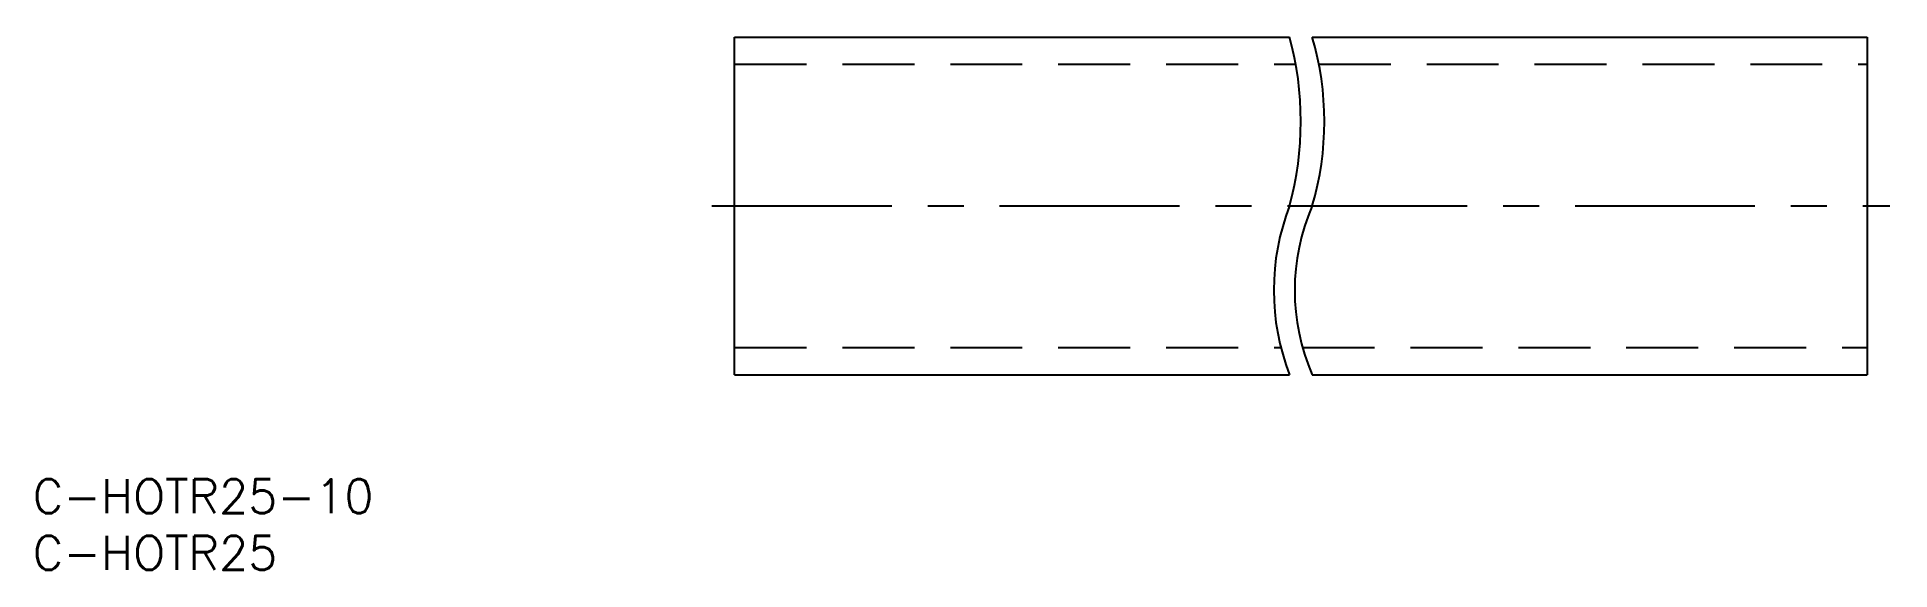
# Model space of a CAD drawing. Extents: x -62 to 102, y -32 to 15.
import ezdxf

# ---------------------------------------------------------------- set-up
doc = ezdxf.new("R2010")
doc.units = 0
doc.header["$LTSCALE"] = 0.5
doc.linetypes.add('CENTER', pattern=[50.8, 31.75, -6.35, 6.35, -6.35])
doc.linetypes.add('DASHED', pattern=[19.05, 12.7, -6.35])
doc.layers.get('0').update_dxf_attribs({"linetype": 'CONTINUOUS'})
doc.layers.add('CENTER', color=1, linetype='CENTER')
doc.styles.get("Standard").update_dxf_attribs({"font": 'txt.shx', "height": 3, "bigfont": 'bigfont.shx'})

# ---------------------------------------------------------------- blocks, each defined once
blk = doc.blocks.new('*U6')
at = {"color": 7, "linetype": 'CONTINUOUS'}
blk.add_text('C-HOTR25-10', height=3, dxfattribs=at).set_placement((-61.97, -27.13))
blk = doc.blocks.new('*U7')
at = {"color": 7, "linetype": 'CONTINUOUS'}
blk.add_text('C-HOTR25', height=3, dxfattribs=at).set_placement((-61.97, -32.13))

msp = doc.modelspace()

# ---------------------------------------------------------------- linework, layer by layer
at = {"color": 7, "linetype": 'CONTINUOUS'}
for p, q in [((0, -14.9), (0, 14.9)), ((0, 14.9), (49, 14.9)), ((51, 14.9), (100, 14.9)), ((100, 14.9), (100, -14.9)), ((0, -14.9), (49, -14.9)), ((51, -14.9), (100, -14.9))]:
    msp.add_line(p, q, dxfattribs=at)
at = {"color": 3, "linetype": 'DASHED'}
for p, q in [((0, 12.5), (49.54, 12.5)), ((51.58, 12.5), (100, 12.5)), ((0, -12.5), (48.23, -12.5)), ((50.15, -12.5), (100, -12.5))]:
    msp.add_line(p, q, dxfattribs=at)
at = {"color": 3, "linetype": 'CONTINUOUS'}
for centre, radius, start, end in [((21.61, 7.45), 28.38, 344.7814, 15.2186), ((25.51, 7.45), 26.56, 343.7089, 16.2911), ((68.14, -7.45), 18.69, 156.5055, 203.4945), ((68.1, -7.45), 20.5, 158.6905, 201.3095)]:
    msp.add_arc(centre, radius, start, end, dxfattribs=at)
at = {"layer": 'CENTER', "color": 1, "linetype": 'CENTER'}
msp.add_line((-2, 0), (102, 0), dxfattribs=at)

# ---------------------------------------------------------------- block references
at = {"color": 7, "linetype": 'CONTINUOUS'}
for name in ['*U6', '*U7']:
    msp.add_blockref(name, (0, 0), dxfattribs=at)

doc.saveas('drawing.dxf')
